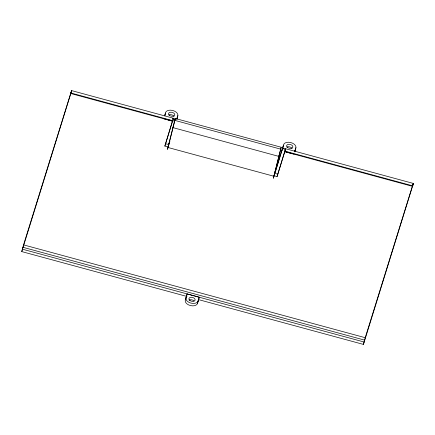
<?xml version="1.0" encoding="UTF-8"?>
<svg xmlns="http://www.w3.org/2000/svg" width="435" height="435" viewBox="0 0 435 435"><rect width="100%" height="100%" fill="white"/><g stroke="black" fill="none" stroke-linecap="round" stroke-linejoin="round"><path stroke-width="0.65" d="M197.653 302.738L197.419 303.739A6.346 3.926 13.9 0 1 190.519 305.566A6.346 3.926 13.9 0 1 185.196 300.759L186.077 298.905M187.017 296.485L21.75 251.588L23.534 244.872L71.568 90.583L173.369 118.244L164.854 146.084L168.106 146.97L168.693 145.094M174.723 121.191L70.97 93.008L71.568 90.583M21.75 251.588L71.552 91.132L70.97 93.008M176.915 119.179L177.877 115.59A6.346 3.926 13.9 0 0 172.303 110.381A6.346 3.926 13.9 0 0 165.479 112.942L164.887 115.465L165.066 114.878M164.854 146.084L173.369 118.244M281.184 147.248L273.414 178.16L281.184 147.248L175.278 118.472L167.508 149.39L173.32 126.384L172.902 127.607L278.802 156.382L279.384 154.507M173.483 125.737L175.278 118.472M177.502 116.553L176.904 118.972L177.279 118.01M198.251 300.319L197.419 303.739L199.284 297.235L187.126 293.935L185.495 299.677L186.359 296.909M186.528 296.355L187.126 293.935M281.913 150.863L282.511 148.444L285.512 149.254L277.073 176.572L274.012 175.74L274.594 173.864M275.779 170.563L283.538 145.013A6.346 3.926 13.9 0 1 290.362 142.457A6.346 3.926 13.9 0 1 295.936 147.666L294.794 151.831M277.073 176.572L285.583 148.732L413.25 183.412L412.652 185.832L284.985 151.152L285.583 148.732M295.566 148.623L294.968 151.043L295.338 150.086A6.346 3.926 13.9 0 0 295.289 149.036M198.822 299.693L363.432 344.417L365.215 337.701L413.25 183.412M363.432 344.417L413.234 183.956L412.652 185.832M164.62 115.813L165.485 113.04M169.291 142.675L168.709 144.545L165.452 143.664M168.889 144.458L169.878 141.272M176.789 119.087L177.877 115.59M199.284 297.235L198.017 301.319A6.346 3.926 13.9 0 1 190.318 302.918A6.346 3.926 13.9 0 1 186.028 297.344L186.093 297.257M275.192 171.444L274.61 173.32L277.671 174.152M274.795 173.228L283.544 145.116M294.669 151.744L295.936 147.666M283.315 146.475L282.946 147.536M192.118 295.349L193.727 295.74M163.848 118.788L172.309 121.077M284.914 151.674L294.071 154.164M172.69 118.608L175.3 119.315M282.511 148.444L285.567 149.276M174.696 120.348L280.597 149.123M70.954 93.552L172.744 121.207M284.523 151.57L412.636 186.376M168.095 147.514L273.996 176.284M23.534 244.872L365.215 337.701M22.93 247.292L364.617 340.121M22.348 249.168L364.03 341.992M172.907 118.657L175.37 119.331M285.98 151.695L288.514 152.642A6.346 3.926 13.9 0 0 289.601 152.815M167.442 119.386L170.455 120.566A6.346 3.926 13.9 0 0 172.081 120.778M286.785 147.101A3.17 1.963 13.9 0 1 292.081 148.542M168.72 115.03A3.17 1.963 13.9 0 1 174.022 116.466M189.067 300.096A3.17 1.963 13.9 0 1 193.999 301.015M287.704 147.547A3.17 1.963 13.9 0 0 292.798 147.171A3.17 1.963 13.9 0 0 288.715 144.3A3.17 1.963 13.9 0 0 287.704 147.547M169.645 115.476A3.17 1.963 13.9 0 0 174.739 115.096A3.17 1.963 13.9 0 0 170.656 112.225A3.17 1.963 13.9 0 0 169.645 115.476M189.986 300.541A3.17 1.963 13.9 0 0 195.081 300.161A3.17 1.963 13.9 0 0 190.998 297.29A3.17 1.963 13.9 0 0 189.986 300.541"/></g></svg>
